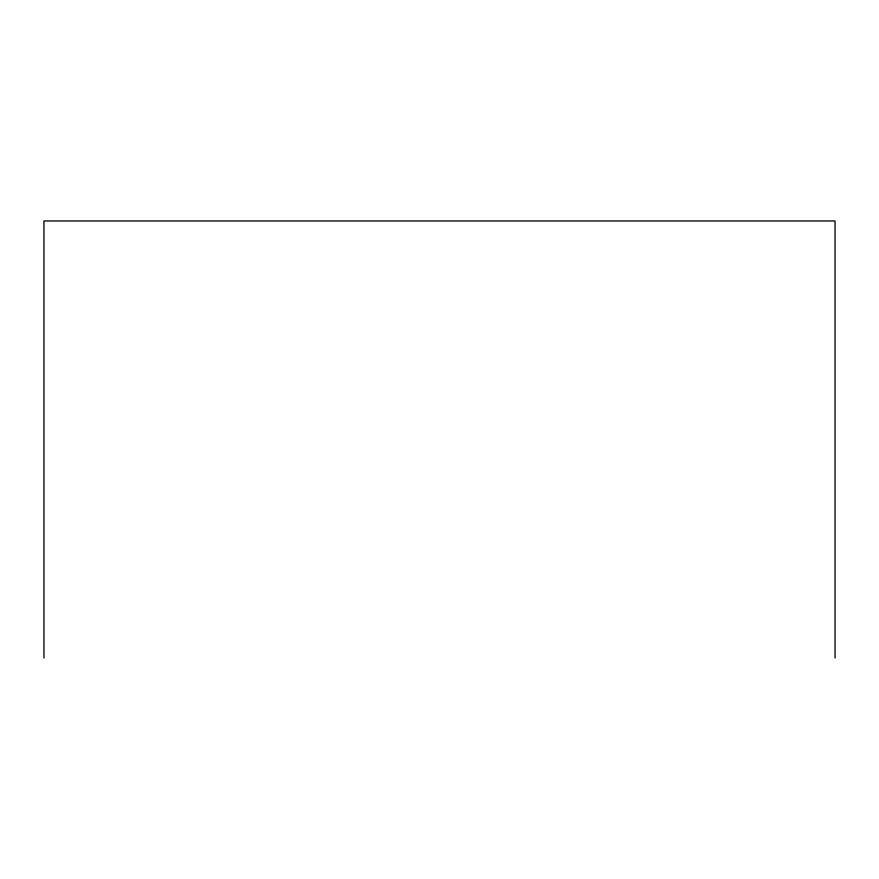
<?xml version="1.0" encoding="UTF-8"?>
<svg xmlns="http://www.w3.org/2000/svg" width="879" height="879" viewBox="0 0 879 879"><rect width="100%" height="100%" fill="white"/><g stroke="black" fill="none" stroke-linecap="round" stroke-linejoin="round"><path stroke-width="1.32" d="M835.05 658.03L835.05 220.97L43.95 220.97L43.95 658.03"/></g></svg>
